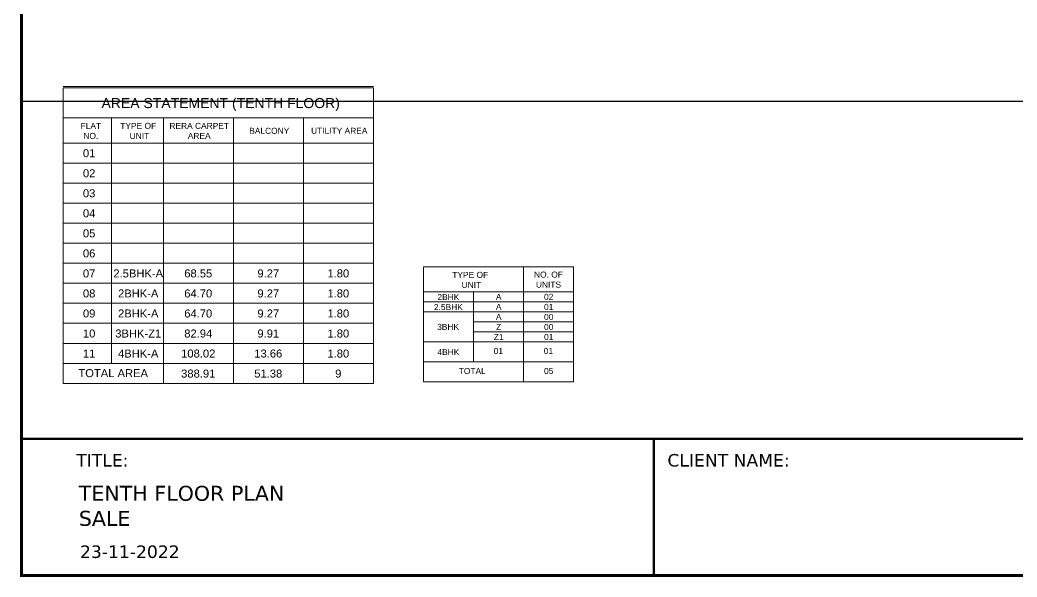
# Model space of a CAD drawing. Header units: inches. Extents: x 27644242 to 29005101, y -955243 to 216979.
# Drawn here: x 28689497 to 28739331, y -795910 to -768100 of the extents above; entities that cross this region are included whole.
import ezdxf

# ---------------------------------------------------------------- set-up
doc = ezdxf.new("R2010")
doc.units = ezdxf.units.IN
doc.header["$MEASUREMENT"] = 0
doc.layers.get('Defpoints').update_dxf_attribs({"color": 8})
doc.layers.add('ATA_FORMAT', color=7, linetype='Continuous', lineweight=50)
doc.layers.add('WALL', color=7, linetype='Continuous', lineweight=20)
doc.layers.add('ATA_FORMAT TEXT', color=7, linetype='Continuous')
doc.layers.add('text', color=7, linetype='Continuous')
doc.styles.add('AMITS', font='arial.ttf')
doc.styles.get("Standard").update_dxf_attribs({"font": 'swiss.ttf'})

msp = doc.modelspace()

# ---------------------------------------------------------------- linework, layer by layer
at = {"layer": 'ATA_FORMAT'}
for p, q in [((28798160.5, -789011.4), (28689573.8, -789003.2)), ((28721178.5, -789003.2, 0), (28721178.2, -795832.4, 0))]:
    msp.add_line(p, q, dxfattribs=at)
at = {"layer": 'Defpoints', "linetype": 'Continuous', "const_width": 154.4}
msp.add_lwpolyline([(28798160.5, -721582.4), (28798160.5, -795832.4), (28689573.8, -795832.4), (28689573.8, -721582.4)], close=True, dxfattribs=at)
at = {"layer": 'Defpoints', "color": 6, "ltscale": 500}
msp.add_lwpolyline([(28689580.5, -772154.3), (28798167.2, -772154.3), (28798167.2, -723859.1), (28689580.5, -723859.1)], close=True, dxfattribs=at)
at = {"layer": 'WALL', "ltscale": 500}
for p, q in [((28691664.9, -771417.4), (28707164.9, -771417.4)), ((28691664.9, -771494.2), (28691664.9, -786243.9)), ((28691664.9, -771494.2), (28707164.9, -771494.2)), ((28707164.9, -771494.2), (28707164.9, -786243.9)), ((28691664.9, -772993.9), (28707164.9, -772993.9)), ((28694075.2, -772968.3), (28694075.2, -785218.3)), ((28696664.9, -772993.9), (28696664.9, -785243.9)), ((28700164.9, -772993.9), (28700164.9, -785243.9)), ((28703664.9, -772993.9), (28703664.9, -785243.9)), ((28691664.9, -774243.9), (28707164.9, -774243.9)), ((28691664.9, -775243.9), (28707164.9, -775243.9)), ((28691664.9, -776243.9), (28707164.9, -776243.9)), ((28691664.9, -777243.9), (28707164.9, -777243.9)), ((28691664.9, -778243.9), (28707164.9, -778243.9)), ((28691664.9, -779243.9), (28707164.9, -779243.9)), ((28691664.9, -780243.9), (28707164.9, -780243.9)), ((28709664.9, -780417.1), (28717164.9, -780417.1)), ((28709664.9, -780417.1), (28709664.9, -786167.1)), ((28709664.9, -780417.1), (28717164.9, -780417.1)), ((28714664.9, -780417.1), (28714664.9, -786167.1)), ((28717164.9, -780417.1), (28717164.9, -786167.1)), ((28691664.9, -781243.9), (28707164.9, -781243.9)), ((28709664.9, -781667.1), (28717164.9, -781667.1)), ((28712164.9, -781667.1), (28712164.9, -785167.1)), ((28691664.9, -782243.9), (28707164.9, -782243.9)), ((28709664.9, -782167.1), (28717164.9, -782167.1)), ((28712164.9, -782167.1), (28717164.9, -782167.1)), ((28709664.9, -782667.1), (28717164.9, -782667.1)), ((28712164.9, -782667.1), (28717164.9, -782667.1)), ((28691664.9, -783243.9), (28707164.9, -783243.9)), ((28712164.9, -783167.1), (28717164.9, -783167.1)), ((28712164.9, -783667.1), (28717164.9, -783667.1)), ((28691664.9, -784243.9), (28707164.9, -784243.9)), ((28709664.9, -784167.1), (28717164.9, -784167.1)), ((28691664.9, -785243.9), (28707164.9, -785243.9)), ((28696664.9, -785243.9), (28696664.9, -786243.9)), ((28700164.9, -785243.9), (28700164.9, -786243.9)), ((28703664.9, -785243.9), (28703664.9, -786243.9)), ((28709664.9, -785167.1), (28717164.9, -785167.1)), ((28691664.9, -786243.9), (28707164.9, -786243.9)), ((28709664.9, -786167.1), (28717164.9, -786167.1))]:
    msp.add_line(p, q, dxfattribs=at)

# ---------------------------------------------------------------- texts
at = {"layer": 'ATA_FORMAT TEXT', "ltscale": 10, "attachment_point": 1, "rotation": 359.99717}
for s, width, insert, char_height in [('{\\fVerdana|b0|i0|c0|p34;TITLE:}', 43.034, (28692313.5, -789768.4, 0), 625), ('{\\fVerdana|b0|i0|c0|p34;CLIENT NAME:}', 9651.651, (28721857.7, -789768.5, 0), 625), ('{\\fVerdana|b0|i0|c0|p34;TENTH FLOOR PLAN\\PSALE}', 22530.572, (28692438.5, -791354.5, 0), 750), ('{\\fVerdana|b0|i0|c0|p34;23-11-2022}', 25.6, (28692496.6, -794332.4, 0), 625)]:
    msp.add_mtext_dynamic_manual_height_columns(s, width=width, gutter_width=9.69, heights=[0], dxfattribs=dict(at, insert=insert, char_height=char_height))
at = {"layer": 'text', "ltscale": 100, "attachment_point": 1, "style": 'AMITS'}
for s, insert, char_height, width in [('AREA STATEMENT (TENTH FLOOR)', (28693574, -771999.9), 500, 15316.5), ('\\pxqc;FLAT \\PNO.', (28692075.8, -773237.3), 300, 1930.35), ('\\pxqc;TYPE OF\\P\\pt2; UNIT', (28694314.5, -773237.3), 300, 2189.064), ('\\pxqc;RERA CARPET \\PAREA', (28696829.8, -773237.3), 300, 3252.525), ('\\pxqc;BALCONY', (28700329.8, -773484.5), 300, 3252.525), ('\\pxqc;UTILITY AREA', (28703829.8, -773484.5), 300, 3252.525), ('\\pxqc;01', (28691990.4, -774552.6), 400, 1930.35), ('\\pxqc;02', (28691990.4, -775552.6), 400, 1930.35), ('\\pxqc;03', (28691990.4, -776552.6), 400, 1930.35), ('\\pxqc;04', (28691990.4, -777552.6), 400, 1930.35), ('\\pxqc;05', (28691990.4, -778552.6), 400, 1930.35), ('\\pxqc;06', (28691990.4, -779552.6), 400, 1930.35), ('\\pxqc;07', (28691990.4, -780552.6), 400, 1930.35), ('\\pxqc;2.5BHK-A', (28694005.8, -780552.6), 400, 2805.35), ('\\pxqc;68.55', (28697005.8, -780552.6), 400, 2805.35), ('\\pxqc;9.27', (28700505.8, -780552.6), 400, 2805.35), ('\\pxqc;1.80', (28704005.8, -780552.6), 400, 2805.35), ('\\pxqc;TYPE OF\\P\\pt2; UNIT', (28709814.5, -780674), 300, 4374.28), ('\\pxqc;NO. OF UNITS', (28714946.6, -780660.5), 300, 1930.35), ('\\pxqc;08', (28691990.4, -781552.6), 400, 1930.35), ('\\pxqc;2BHK-A', (28694005.8, -781552.6), 400, 2805.35), ('\\pxqc;64.70', (28697005.8, -781552.6), 400, 2805.35), ('\\pxqc;9.27', (28700505.8, -781552.6), 400, 2805.35), ('\\pxqc;1.80', (28704005.8, -781552.6), 400, 2805.35), ('\\pxqc;2BHK', (28709505.8, -781783.7), 300, 2805.35), ('\\pxqc;A', (28710771.2, -781773.9), 300, 5305.35), ('\\pxqc;02', (28713271.2, -781773.9), 300, 5305.35), ('\\pxqc;2.5BHK', (28709505.8, -782283.7), 300, 2805.35), ('\\pxqc;A', (28710771.2, -782273.9), 300, 5305.35), ('\\pxqc;01', (28713271.2, -782273.9), 300, 5305.35), ('\\pxqc;09', (28691990.4, -782552.6), 400, 1930.35), ('\\pxqc;2BHK-A', (28694005.8, -782552.6), 400, 2805.35), ('\\pxqc;64.70', (28697005.8, -782552.6), 400, 2805.35), ('\\pxqc;9.27', (28700505.8, -782552.6), 400, 2805.35), ('\\pxqc;1.80', (28704005.8, -782552.6), 400, 2805.35), ('\\pxqc;A', (28710771.2, -782773.9), 300, 5305.35), ('\\pxqc;00', (28713271.2, -782773.9), 300, 5305.35), ('\\pxqc;3BHK', (28709492.3, -783271.9), 300, 2805.35), ('\\pxqc;Z', (28710771.2, -783273.9), 300, 5305.35), ('\\pxqc;00', (28713271.2, -783273.9), 300, 5305.35), ('\\pxqc;10', (28691990.4, -783552.6), 400, 1930.35), ('\\pxqc;3BHK-Z1', (28694005.8, -783552.6), 400, 2805.35), ('\\pxqc;82.94', (28697005.8, -783552.6), 400, 2805.35), ('\\pxqc;9.91', (28700505.8, -783552.6), 400, 2805.35), ('\\pxqc;1.80', (28704005.8, -783552.6), 400, 2805.35), ('\\pxqc;Z1', (28710771.2, -783773.9), 300, 5305.35), ('\\pxqc;01', (28713271.2, -783773.9), 300, 5305.35), ('\\pxqc;11', (28691990.4, -784552.6), 400, 1930.35), ('\\pxqc;4BHK-A', (28694005.8, -784552.6), 400, 2805.35), ('\\pxqc;108.02', (28697005.8, -784552.6), 400, 2805.35), ('\\pxqc;13.66', (28700505.8, -784552.6), 400, 2805.35), ('\\pxqc;1.80', (28704005.8, -784552.6), 400, 2805.35), ('\\pxqc;4BHK', (28709505.8, -784529.6), 300, 2805.35), ('\\pxqc;01', (28712005.8, -784475.8), 300, 2805.35), ('\\pxqc;01', (28714505.8, -784475.8), 300, 2805.35), ('\\pxqc;TOTAL AREA', (28691182.7, -785531.1), 400, 5949.964), ('\\pxqc;388.91', (28697005.8, -785552.6), 400, 2805.35), ('\\pxqc;51.38', (28700505.8, -785552.6), 400, 2805.35), ('\\pxqc;9', (28704005.8, -785552.6), 400, 2805.35), ('\\pxqc;TOTAL', (28710700.5, -785475.8), 300, 2805.35), ('\\pxqc;{\\C1;05}', (28713271.2, -785475.8), 300, 5305.35)]:
    msp.add_mtext(s, dxfattribs=dict(at, insert=insert, char_height=char_height, width=width))

doc.saveas('drawing.dxf')
